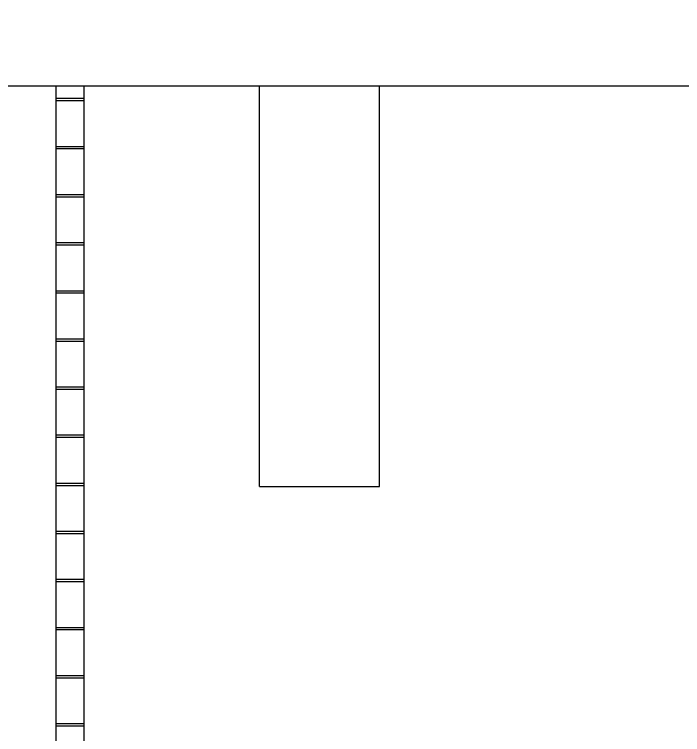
# Model space of a CAD drawing. Header units: inches. Extents: x -12025 to 97113, y -19657 to 37367.
# Drawn here: x 14629 to 16296, y 4631 to 6427 of the extents above; entities that cross this region are included whole.
import ezdxf

# ---------------------------------------------------------------- set-up
doc = ezdxf.new("R2010")
doc.units = ezdxf.units.IN
doc.header["$MEASUREMENT"] = 0

msp = doc.modelspace()

# ---------------------------------------------------------------- hatches: boundary and pattern name
h = msp.add_hatch()
h.set_pattern_fill('AR-B816C', color=256, scale=15)
h.set_pattern_definition([(0, (-24886.81, 5372.41), (120, 120), [234.375, -5.625]), (0, (-25006.81, 5378.03), (120, 120), [234.375, -5.625]), (90, (-24886.81, 5372.41), (-120, 120), [-125.625, 114.375]), (90, (-24892.44, 5372.41), (-120, 120), [-125.625, 114.375])])
h.paths.add_polyline_path([(13585.9, 7481.5), (16980.2, 7481.5), (16980.2, 7862.1), (13585.9, 7862.1)], flags=9)
h.paths.add_polyline_path([(13582.7, 6249.3), (13482.7, 6249.3), (13482.7, 2249.3), (13582.7, 2249.3)])
h.paths.add_polyline_path([(17682.7, 6249.3), (17582.7, 6249.3), (17582.7, 2249.3), (17682.7, 2249.3)])
h.paths.add_polyline_path([(14732.7, 2349.3), (14802.8, 2349.3), (14802.8, 6249.3), (14732.7, 6249.3)])

# ---------------------------------------------------------------- linework, layer by layer
for p, q in [((13482.7, 6249.3), (17682.7, 6249.3)), ((14732.7, 2349.3), (14732.7, 6249.3)), ((14802.8, 2349.3), (14802.8, 6249.3))]:
    msp.add_line(p, q)
for points in [[(15240.1, 5249.3), (15240.1, 6249.3)], [(15540.1, 5249.3), (15540.1, 6249.3)], [(15240.1, 5249.3), (15540.1, 5249.3)]]:
    msp.add_lwpolyline(points)

doc.saveas('drawing.dxf')
